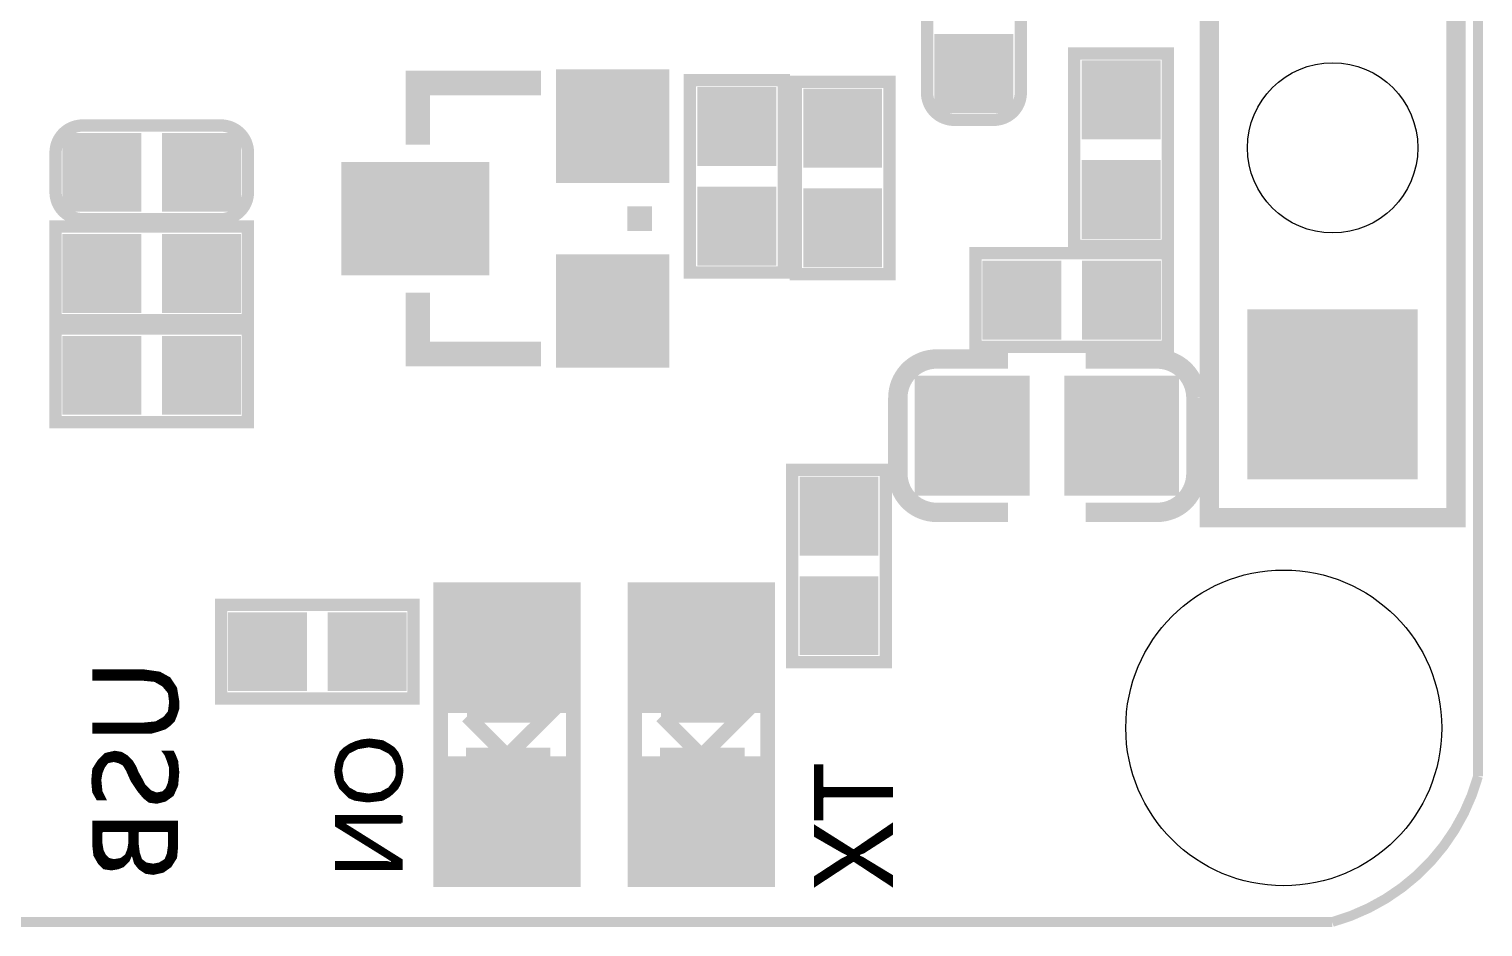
# Model space of a CAD drawing. Extents: x 24.4 to 65.5, y 24 to 66.4.
# Drawn here: x 50.48 to 65.45, y 25.35 to 34.6 of the extents above; entities that cross this region are included whole.
import ezdxf

# ---------------------------------------------------------------- set-up
doc = ezdxf.new("R2010")
doc.units = 0
doc.layers.get('0').update_dxf_attribs({"linetype": 'CONTINUOUS'})
doc.layers.add('SM002028_PHO', color=7, linetype='CONTINUOUS')
doc.layers.add('SSB002029_PHO', color=6, linetype='CONTINUOUS')

# ---------------------------------------------------------------- blocks, each defined once
blk = doc.blocks.new('SQUARE_138')
blk.add_solid([(0.4064, 0.4064), (0.4064, -0.4064), (-0.4064, 0.4064), (-0.4064, -0.4064)])
blk = doc.blocks.new('SQUARE_143')
blk.add_solid([(0.877062, 0.877062), (0.877062, -0.877062), (-0.877062, 0.877062), (-0.877062, -0.877062)])
blk = doc.blocks.new('ROUND_144')
blk.add_circle((0, 0), 0.877)
blk = doc.blocks.new('SQUARE_146')
blk.add_solid([(0.5842, 0.5842), (0.5842, -0.5842), (-0.5842, 0.5842), (-0.5842, -0.5842)])
blk = doc.blocks.new('RECTANGLE_147')
blk.add_solid([(0.762, 0.5842), (0.762, -0.5842), (-0.762, 0.5842), (-0.762, -0.5842)])
blk = doc.blocks.new('ROUND_267')
blk.add_circle((0, 0), 1.627)
blk = doc.blocks.new('SQUARE_268')
blk.add_solid([(0.626998, 0.626998), (0.626998, -0.626998), (-0.626998, 0.626998), (-0.626998, -0.626998)])
blk = doc.blocks.new('RECTANGLE_281')
blk.add_solid([(0.591946, 0.616966), (0.591946, -0.616966), (-0.591946, 0.616966), (-0.591946, -0.616966)])

msp = doc.modelspace()

# ---------------------------------------------------------------- linework, layer by layer
at = {"layer": 'SM002028_PHO', "const_width": 0.1016}
for points in [[(65.39992, 26.900124), (65.39992, 63.90005)], [(26.900124, 25.4), (63.90005, 25.4)]]:
    msp.add_lwpolyline(points, dxfattribs=at)
msp.add_lwpolyline([(63.90005, 25.4, 0.2621721), (65.399984, 26.900104)], format="xyb", dxfattribs=at)
at = {"layer": 'SSB002029_PHO'}
for points, const_width in [([(65.39992, 26.900124), (65.39992, 63.90005)], 0.1016), ([(65.173098, 29.567124), (62.633098, 29.567124), (62.633098, 44.807124), (65.173098, 44.807124), (65.173098, 29.567124)], 0.199898), ([(59.726068, 35.367722), (59.726068, 33.945322)], 0.127), ([(60.691268, 33.945322), (60.691268, 35.367722)], 0.127), ([(62.206632, 34.348166), (61.241432, 34.348166), (61.241432, 32.366966), (62.206632, 32.366966), (62.206632, 34.348166)], 0.127), ([(54.481222, 33.410144), (54.481222, 34.045144), (55.751222, 34.045144)], 0.254), ([(58.249312, 34.073846), (57.284112, 34.073846), (57.284112, 32.092646), (58.249312, 32.092646), (58.249312, 34.073846)], 0.127), ([(59.339226, 34.056828), (58.374026, 34.056828), (58.374026, 32.075628), (59.339226, 32.075628), (59.339226, 34.056828)], 0.127), ([(60.005468, 33.665922), (60.411868, 33.665922)], 0.127), ([(52.452016, 33.606994), (51.029616, 33.606994)], 0.127), ([(50.750216, 33.327594), (50.750216, 32.921194)], 0.127), ([(52.731416, 32.921194), (52.731416, 33.327594)], 0.127), ([(56.767222, 32.775144), (56.767222, 32.521144)], 0.254), ([(51.029616, 32.641794), (52.452016, 32.641794)], 0.127), ([(50.750216, 32.565594), (50.750216, 31.600394), (52.731416, 31.600394), (52.731416, 32.565594), (50.750216, 32.565594)], 0.127), ([(60.225432, 32.290512), (60.225432, 31.325312), (62.206632, 31.325312), (62.206632, 32.290512), (60.225432, 32.290512)], 0.127), ([(54.481222, 31.886144), (54.481222, 31.251144), (55.751222, 31.251144)], 0.254), ([(52.731416, 30.550866), (52.731416, 31.516066), (50.750216, 31.516066), (50.750216, 30.550866), (52.731416, 30.550866)], 0.127), ([(59.825128, 31.201106), (60.55995, 31.201106)], 0.199898), ([(61.36005, 31.201106), (62.095126, 31.201106)], 0.199898), ([(59.425078, 30.021022), (59.425078, 30.801056)], 0.199898), ([(62.494922, 30.801056), (62.494922, 30.021022)], 0.199898), ([(59.301888, 30.05963), (58.336688, 30.05963), (58.336688, 28.07843), (59.301888, 28.07843), (59.301888, 30.05963)], 0.127), ([(60.55995, 29.620972), (59.825128, 29.620972)], 0.199898), ([(62.094872, 29.620972), (61.36005, 29.620972)], 0.199898), ([(56.083454, 28.825444), (56.083454, 25.834594), (54.716426, 25.834594), (54.716426, 28.825444), (56.083454, 28.825444)], 0.150114), ([(58.08345, 28.825444), (58.08345, 25.834594), (56.716422, 25.834594), (56.716422, 28.825444), (58.08345, 28.825444)], 0.150114), ([(52.455064, 28.668726), (52.455064, 27.703526), (54.436264, 27.703526), (54.436264, 28.668726), (52.455064, 28.668726)], 0.127), ([(52.01158, 27.675586), (51.988974, 27.811476), (51.922426, 27.911298), (51.82235, 27.96667), (51.662838, 27.98953), (51.141122, 27.98953), (51.141122, 27.898598), (51.651916, 27.898598), (51.653186, 27.898598), (51.769518, 27.886914), (51.774598, 27.88539), (51.856132, 27.838908), (51.859434, 27.83586), (51.9176, 27.76601), (51.920648, 27.75966), (51.932078, 27.666442), (51.932332, 27.664918), (51.932078, 27.663394), (51.920648, 27.570176), (51.917854, 27.563826), (51.871372, 27.50566), (51.867816, 27.502612), (51.786282, 27.45613), (51.781202, 27.454606), (51.66487, 27.442922), (51.6636, 27.442922), (51.141122, 27.442922), (51.141122, 27.35199), (51.731672, 27.35199), (51.811174, 27.374596), (51.878738, 27.397202), (51.922934, 27.430222), (51.966876, 27.474164), (51.989228, 27.52979), (52.01158, 27.5971), (52.01158, 27.675586)], 0.0254), ([(51.1556, 27.898598), (51.1556, 27.98953)], 0.0254), ([(51.181, 27.898598), (51.181, 27.98953)], 0.0254), ([(51.2064, 27.898598), (51.2064, 27.98953)], 0.0254), ([(51.2318, 27.898598), (51.2318, 27.98953)], 0.0254), ([(51.2572, 27.898598), (51.2572, 27.98953)], 0.0254), ([(51.2826, 27.898598), (51.2826, 27.98953)], 0.0254), ([(51.308, 27.898598), (51.308, 27.98953)], 0.0254), ([(51.3334, 27.898598), (51.3334, 27.98953)], 0.0254), ([(51.3588, 27.898598), (51.3588, 27.98953)], 0.0254), ([(51.3842, 27.898598), (51.3842, 27.98953)], 0.0254), ([(51.4096, 27.898598), (51.4096, 27.98953)], 0.0254), ([(51.435, 27.898598), (51.435, 27.98953)], 0.0254), ([(51.4604, 27.898598), (51.4604, 27.98953)], 0.0254), ([(51.4858, 27.898598), (51.4858, 27.98953)], 0.0254), ([(51.5112, 27.898598), (51.5112, 27.98953)], 0.0254), ([(51.5366, 27.898598), (51.5366, 27.98953)], 0.0254), ([(51.562, 27.898598), (51.562, 27.98953)], 0.0254), ([(51.5874, 27.898598), (51.5874, 27.98953)], 0.0254), ([(51.6128, 27.898598), (51.6128, 27.98953)], 0.0254), ([(51.6382, 27.898598), (51.6382, 27.98953)], 0.0254), ([(51.6636, 27.897582), (51.6636, 27.98953)], 0.0254), ([(51.689, 27.895042), (51.689, 27.985974)], 0.0254), ([(51.7144, 27.892502), (51.7144, 27.982164)], 0.0254), ([(51.7398, 27.889962), (51.7398, 27.978608)], 0.0254), ([(51.7652, 27.887422), (51.7652, 27.975052)], 0.0254), ([(51.7906, 27.876246), (51.7906, 27.971242)], 0.0254), ([(51.816, 27.861768), (51.816, 27.967686)], 0.0254), ([(51.8414, 27.84729), (51.8414, 27.956256)], 0.0254), ([(51.8668, 27.827224), (51.8668, 27.942032)], 0.0254), ([(51.8922, 27.796744), (51.8922, 27.928062)], 0.0254), ([(51.9176, 27.766264), (51.9176, 27.913838)], 0.0254), ([(51.943, 27.450288), (51.943, 27.88031)], 0.0254), ([(51.9684, 27.477974), (51.9684, 27.84221)], 0.0254), ([(51.9938, 27.54376), (51.9938, 27.782266)], 0.0254), ([(51.9176, 27.426158), (51.9176, 27.563572)], 0.0254), ([(54.986428, 27.529536), (55.82158, 27.529536), (55.40248, 27.110436), (54.991, 27.521916)], 0.150114), ([(56.986424, 27.529536), (57.821576, 27.529536), (57.402476, 27.110436), (56.990996, 27.521916)], 0.150114), ([(51.1556, 27.35199), (51.1556, 27.442922)], 0.0254), ([(51.181, 27.35199), (51.181, 27.442922)], 0.0254), ([(51.2064, 27.35199), (51.2064, 27.442922)], 0.0254), ([(51.2318, 27.35199), (51.2318, 27.442922)], 0.0254), ([(51.2572, 27.35199), (51.2572, 27.442922)], 0.0254), ([(51.2826, 27.35199), (51.2826, 27.442922)], 0.0254), ([(51.308, 27.35199), (51.308, 27.442922)], 0.0254), ([(51.3334, 27.35199), (51.3334, 27.442922)], 0.0254), ([(51.3588, 27.35199), (51.3588, 27.442922)], 0.0254), ([(51.3842, 27.35199), (51.3842, 27.442922)], 0.0254), ([(51.4096, 27.35199), (51.4096, 27.442922)], 0.0254), ([(51.435, 27.35199), (51.435, 27.442922)], 0.0254), ([(51.4604, 27.35199), (51.4604, 27.442922)], 0.0254), ([(51.4858, 27.35199), (51.4858, 27.442922)], 0.0254), ([(51.5112, 27.35199), (51.5112, 27.442922)], 0.0254), ([(51.5366, 27.35199), (51.5366, 27.442922)], 0.0254), ([(51.562, 27.35199), (51.562, 27.442922)], 0.0254), ([(51.5874, 27.35199), (51.5874, 27.442922)], 0.0254), ([(51.6128, 27.35199), (51.6128, 27.442922)], 0.0254), ([(51.6382, 27.35199), (51.6382, 27.442922)], 0.0254), ([(51.6636, 27.35199), (51.6636, 27.442922)], 0.0254), ([(51.689, 27.35199), (51.689, 27.445208)], 0.0254), ([(51.7144, 27.35199), (51.7144, 27.447748)], 0.0254), ([(51.7398, 27.354276), (51.7398, 27.450288)], 0.0254), ([(51.7652, 27.361388), (51.7652, 27.452828)], 0.0254), ([(51.7906, 27.368754), (51.7906, 27.45867)], 0.0254), ([(51.816, 27.37612), (51.816, 27.473148)], 0.0254), ([(51.8414, 27.384756), (51.8414, 27.487626)], 0.0254), ([(51.8668, 27.393138), (51.8668, 27.502104)], 0.0254), ([(51.8922, 27.407108), (51.8922, 27.531822)], 0.0254), ([(54.320948, 26.961338), (54.312312, 27.032204), (54.294532, 27.09418), (54.268116, 27.147012), (54.233572, 27.190192), (54.180486, 27.225498), (54.119018, 27.26055), (54.057296, 27.26944), (53.985668, 27.27833), (53.905658, 27.26944), (53.843428, 27.25166), (53.781198, 27.22499), (53.728112, 27.189684), (53.684932, 27.146504), (53.65877, 27.08529), (53.64099, 27.02306), (53.6321, 26.952448), (53.64099, 26.890726), (53.65877, 26.82875), (53.684678, 26.77668), (53.77307, 26.688288), (53.833522, 26.66238), (53.895752, 26.65349), (53.96738, 26.644346), (54.048406, 26.65349), (54.119018, 26.66238), (54.179978, 26.697178), (54.224682, 26.732738), (54.26837, 26.77668), (54.294532, 26.82875), (54.312312, 26.890726), (54.320948, 26.961338)], 0.0254), ([(53.8226, 27.173428), (53.8226, 27.24277)], 0.0254), ([(53.848, 27.186128), (53.848, 27.25293)], 0.0254), ([(53.8734, 27.195272), (53.8734, 27.260296)], 0.0254), ([(53.8988, 27.19959), (53.8988, 27.267662)], 0.0254), ([(53.9242, 27.203654), (53.9242, 27.271472)], 0.0254), ([(53.9496, 27.207972), (53.9496, 27.27452)], 0.0254), ([(53.975, 27.21229), (53.975, 27.277314)], 0.0254), ([(54.0004, 27.20848), (54.0004, 27.276552)], 0.0254), ([(54.0258, 27.204162), (54.0258, 27.273504)], 0.0254), ([(54.0512, 27.200098), (54.0512, 27.270202)], 0.0254), ([(54.0766, 27.19578), (54.0766, 27.266646)], 0.0254), ([(54.102, 27.187652), (54.102, 27.26309)], 0.0254), ([(54.1274, 27.174952), (54.1274, 27.255724)], 0.0254), ([(54.1528, 27.162252), (54.1528, 27.241246)], 0.0254), ([(52.01158, 26.943558), (52.00015, 27.056842), (51.977798, 27.112976), (51.95824, 27.152092), (51.863498, 27.152092), (51.88331, 27.125676), (51.884834, 27.122882), (51.908202, 27.064716), (51.908456, 27.063954), (51.93157, 26.994104), (51.932332, 26.990294), (51.932332, 26.920444), (51.932078, 26.918666), (51.920648, 26.837132), (51.919632, 26.834338), (51.896518, 26.776172), (51.893724, 26.771854), (51.858672, 26.736802), (51.852322, 26.7335), (51.794156, 26.721816), (51.78679, 26.722324), (51.728624, 26.745692), (51.72456, 26.748486), (51.666394, 26.806652), (51.663854, 26.809954), (51.64074, 26.856182), (51.594512, 26.937462), (51.59375, 26.938986), (51.57089, 26.996136), (51.537362, 27.052016), (51.481228, 27.10815), (51.426618, 27.140916), (51.361594, 27.151838), (51.262788, 27.12974), (51.196748, 27.0637), (51.140868, 26.974292), (51.129692, 26.850594), (51.140868, 26.738072), (51.182524, 26.665428), (51.259232, 26.665428), (51.221894, 26.740104), (51.220624, 26.744676), (51.20894, 26.861008), (51.20894, 26.862278), (51.20894, 26.86431), (51.220624, 26.93416), (51.221386, 26.9367), (51.244754, 26.994866), (51.246278, 26.997914), (51.28133, 27.044396), (51.28895, 27.049222), (51.347116, 27.060906), (51.352704, 27.060652), (51.399186, 27.048968), (51.401726, 27.047952), (51.448208, 27.024838), (51.453542, 27.020012), (51.48834, 26.961846), (51.489102, 26.960322), (51.53533, 26.85669), (51.604164, 26.753566), (51.66106, 26.68524), (51.715416, 26.641552), (51.790854, 26.630884), (51.879246, 26.652982), (51.955954, 26.707592), (52.00015, 26.80716), (52.01158, 26.943558)], 0.0254), ([(51.2318, 26.962608), (51.2318, 27.098752)], 0.0254), ([(51.2572, 27.012392), (51.2572, 27.124152)], 0.0254), ([(51.2826, 27.04592), (51.2826, 27.134312)], 0.0254), ([(51.308, 27.053032), (51.308, 27.1399)], 0.0254), ([(51.3334, 27.058112), (51.3334, 27.145488)], 0.0254), ([(51.3588, 27.059128), (51.3588, 27.151076)], 0.0254), ([(51.3842, 27.052778), (51.3842, 27.148028)], 0.0254), ([(51.4096, 27.044142), (51.4096, 27.14371)], 0.0254), ([(51.435, 27.031442), (51.435, 27.135836)], 0.0254), ([(51.4604, 27.008582), (51.4604, 27.120596)], 0.0254), ([(51.4858, 26.966164), (51.4858, 27.103578)], 0.0254), ([(51.8668, 27.147774), (51.8668, 27.152092)], 0.0254), ([(51.8922, 27.104594), (51.8922, 27.152092)], 0.0254), ([(51.9176, 27.036268), (51.9176, 27.152092)], 0.0254), ([(51.943, 26.698448), (51.943, 27.152092)], 0.0254), ([(51.9684, 26.735786), (51.9684, 27.131772)], 0.0254), ([(53.6702, 26.805636), (53.6702, 27.11196)], 0.0254), ([(54.264052, 27.016456), (54.264052, 26.906474), (54.26329, 26.901648), (54.244748, 26.855928), (54.243224, 26.853134), (54.18836, 26.779728), (54.184296, 26.776172), (54.101746, 26.730452), (54.097682, 26.728928), (53.978556, 26.71064), (53.974746, 26.71064), (53.85562, 26.728928), (53.851302, 26.730452), (53.769006, 26.776172), (53.764942, 26.779728), (53.709824, 26.853134), (53.707538, 26.858468), (53.68925, 26.959052), (53.688996, 26.961338), (53.68925, 26.963878), (53.707538, 27.055572), (53.709316, 27.059636), (53.736748, 27.105356), (53.73751, 27.106372), (53.764942, 27.143202), (53.76926, 27.146758), (53.860954, 27.192732), (53.86451, 27.193748), (53.974492, 27.212036), (53.978556, 27.212036), (54.088538, 27.193748), (54.092094, 27.192732), (54.183788, 27.146758), (54.18709, 27.144472), (54.223666, 27.107896), (54.226206, 27.104594), (54.244494, 27.067764), (54.244748, 27.067002), (54.26329, 27.021028), (54.264052, 27.016456)], 0.0254), ([(53.6956, 26.995374), (53.6956, 27.157172)], 0.0254), ([(53.721, 27.079194), (53.721, 27.182572)], 0.0254), ([(53.7464, 27.118564), (53.7464, 27.201876)], 0.0254), ([(53.7718, 27.148028), (53.7718, 27.218894)], 0.0254), ([(53.7972, 27.160728), (53.7972, 27.231848)], 0.0254), ([(54.1782, 27.149552), (54.1782, 27.226768)], 0.0254), ([(54.2036, 27.127962), (54.2036, 27.210004)], 0.0254), ([(54.229, 27.098752), (54.229, 27.19324)], 0.0254), ([(54.2544, 27.043126), (54.2544, 27.16403)], 0.0254), ([(54.2798, 26.799286), (54.2798, 27.123644)], 0.0254), ([(54.976014, 27.120088), (55.845964, 27.120088)], 0.150114), ([(56.97601, 27.120088), (57.84596, 27.120088)], 0.150114), ([(51.1556, 26.712418), (51.1556, 26.997914)], 0.0254), ([(51.181, 26.667968), (51.181, 27.038554)], 0.0254), ([(51.2064, 26.665428), (51.2064, 27.073352)], 0.0254), ([(51.5112, 26.910792), (51.5112, 27.078178)], 0.0254), ([(51.5366, 26.854658), (51.5366, 27.052778)], 0.0254), ([(51.562, 26.816558), (51.562, 27.010868)], 0.0254), ([(51.5874, 26.778458), (51.5874, 26.954734)], 0.0254), ([(51.9938, 26.792936), (51.9938, 27.072844)], 0.0254), ([(53.6448, 26.877264), (53.6448, 27.036522)], 0.0254), ([(54.3052, 26.866342), (54.3052, 27.056588)], 0.0254), ([(59.36234, 26.778204), (58.659014, 26.778204), (58.646314, 26.790904), (58.646314, 27.013154), (58.575448, 27.013154), (58.575448, 26.461466), (58.646314, 26.461466), (58.646314, 26.68397), (58.659014, 26.69667), (59.36234, 26.69667), (59.36234, 26.778204)], 0.0254), ([(58.5978, 26.461466), (58.5978, 27.013154)], 0.0254), ([(58.6232, 26.461466), (58.6232, 27.013154)], 0.0254), ([(51.1302, 26.845006), (51.1302, 26.85669)], 0.0254), ([(51.6128, 26.742898), (51.6128, 26.905204)], 0.0254), ([(51.6382, 26.712418), (51.6382, 26.860754)], 0.0254), ([(51.6636, 26.682954), (51.6636, 26.810716)], 0.0254), ([(51.9176, 26.68016), (51.9176, 26.82875)], 0.0254), ([(53.6956, 26.765758), (53.6956, 26.924254)], 0.0254), ([(53.721, 26.740358), (53.721, 26.838402)], 0.0254), ([(53.7464, 26.714958), (53.7464, 26.804366)], 0.0254), ([(54.2036, 26.715974), (54.2036, 26.800302)], 0.0254), ([(54.229, 26.737056), (54.229, 26.834084)], 0.0254), ([(54.2544, 26.762456), (54.2544, 26.879804)], 0.0254), ([(51.2318, 26.665428), (51.2318, 26.720292)], 0.0254), ([(51.2572, 26.665428), (51.2572, 26.669492)], 0.0254), ([(51.689, 26.662634), (51.689, 26.784046)], 0.0254), ([(51.7144, 26.642314), (51.7144, 26.758646)], 0.0254), ([(51.7398, 26.63825), (51.7398, 26.741374)], 0.0254), ([(51.7652, 26.63444), (51.7652, 26.731214)], 0.0254), ([(51.7906, 26.630884), (51.7906, 26.721562)], 0.0254), ([(51.816, 26.63698), (51.816, 26.726134)], 0.0254), ([(51.8414, 26.64333), (51.8414, 26.731214)], 0.0254), ([(51.8668, 26.64968), (51.8668, 26.74493)], 0.0254), ([(51.8922, 26.662126), (51.8922, 26.77033)], 0.0254), ([(53.7718, 26.689558), (53.7718, 26.774648)], 0.0254), ([(53.7972, 26.677874), (53.7972, 26.760424)], 0.0254), ([(53.8226, 26.666952), (53.8226, 26.746454)], 0.0254), ([(53.848, 26.660348), (53.848, 26.73223)], 0.0254), ([(53.8734, 26.656538), (53.8734, 26.726388)], 0.0254), ([(53.8988, 26.652982), (53.8988, 26.722324)], 0.0254), ([(53.9242, 26.649934), (53.9242, 26.718514)], 0.0254), ([(53.9496, 26.646632), (53.9496, 26.71445)], 0.0254), ([(53.975, 26.645362), (53.975, 26.71064)], 0.0254), ([(54.0004, 26.648156), (54.0004, 26.714196)], 0.0254), ([(54.0258, 26.65095), (54.0258, 26.718006)], 0.0254), ([(54.0512, 26.653744), (54.0512, 26.721816)], 0.0254), ([(54.0766, 26.657046), (54.0766, 26.72588)], 0.0254), ([(54.102, 26.660094), (54.102, 26.730452)], 0.0254), ([(54.1274, 26.666952), (54.1274, 26.744676)], 0.0254), ([(54.1528, 26.68143), (54.1528, 26.7589)], 0.0254), ([(54.1782, 26.696162), (54.1782, 26.77287)], 0.0254), ([(58.6486, 26.691336), (58.6486, 26.783538)], 0.0254), ([(58.674, 26.69667), (58.674, 26.778204)], 0.0254), ([(58.6994, 26.69667), (58.6994, 26.778204)], 0.0254), ([(58.7248, 26.69667), (58.7248, 26.778204)], 0.0254), ([(58.7502, 26.69667), (58.7502, 26.778204)], 0.0254), ([(58.7756, 26.69667), (58.7756, 26.778204)], 0.0254), ([(58.801, 26.69667), (58.801, 26.778204)], 0.0254), ([(58.8264, 26.69667), (58.8264, 26.778204)], 0.0254), ([(58.8518, 26.69667), (58.8518, 26.778204)], 0.0254), ([(58.8772, 26.69667), (58.8772, 26.778204)], 0.0254), ([(58.9026, 26.69667), (58.9026, 26.778204)], 0.0254), ([(58.928, 26.69667), (58.928, 26.778204)], 0.0254), ([(58.9534, 26.69667), (58.9534, 26.778204)], 0.0254), ([(58.9788, 26.69667), (58.9788, 26.778204)], 0.0254), ([(59.0042, 26.69667), (59.0042, 26.778204)], 0.0254), ([(59.0296, 26.69667), (59.0296, 26.778204)], 0.0254), ([(59.055, 26.69667), (59.055, 26.778204)], 0.0254), ([(59.0804, 26.69667), (59.0804, 26.778204)], 0.0254), ([(59.1058, 26.69667), (59.1058, 26.778204)], 0.0254), ([(59.1312, 26.69667), (59.1312, 26.778204)], 0.0254), ([(59.1566, 26.69667), (59.1566, 26.778204)], 0.0254), ([(59.182, 26.69667), (59.182, 26.778204)], 0.0254), ([(59.2074, 26.69667), (59.2074, 26.778204)], 0.0254), ([(59.2328, 26.69667), (59.2328, 26.778204)], 0.0254), ([(59.2582, 26.69667), (59.2582, 26.778204)], 0.0254), ([(59.2836, 26.69667), (59.2836, 26.778204)], 0.0254), ([(59.309, 26.69667), (59.309, 26.778204)], 0.0254), ([(59.3344, 26.69667), (59.3344, 26.778204)], 0.0254), ([(59.3598, 26.69667), (59.3598, 26.778204)], 0.0254), ([(54.312058, 26.490676), (53.641244, 26.490676), (53.641244, 26.391362), (54.166516, 26.065226), (54.16677, 26.065226), (54.193694, 26.047192), (54.21122, 26.038556), (54.218332, 26.027126), (54.218332, 26.017982), (54.202584, 26.005536), (54.167278, 26.014426), (53.641244, 26.014426), (53.641244, 25.948132), (54.312058, 25.948132), (54.312058, 26.038302), (53.777642, 26.373582), (53.731922, 26.401014), (53.725826, 26.411936)], 0.0254), ([(53.6448, 26.389076), (53.6448, 26.490676)], 0.0254), ([(53.6702, 26.373328), (53.6702, 26.490676)], 0.0254), ([(53.6956, 26.35758), (53.6956, 26.490676)], 0.0254), ([(53.721, 26.341832), (53.721, 26.490676)], 0.0254), ([(53.7464, 26.424636), (53.7464, 26.490676)], 0.0254), ([(53.7718, 26.424636), (53.7718, 26.490676)], 0.0254), ([(53.7972, 26.424636), (53.7972, 26.490676)], 0.0254), ([(53.8226, 26.424636), (53.8226, 26.490676)], 0.0254), ([(53.848, 26.424636), (53.848, 26.490676)], 0.0254), ([(53.8734, 26.424636), (53.8734, 26.490676)], 0.0254), ([(53.8988, 26.424636), (53.8988, 26.490676)], 0.0254), ([(53.9242, 26.424636), (53.9242, 26.490676)], 0.0254), ([(53.9496, 26.424636), (53.9496, 26.490676)], 0.0254), ([(53.975, 26.424636), (53.975, 26.490676)], 0.0254), ([(54.0004, 26.424636), (54.0004, 26.490676)], 0.0254), ([(54.0258, 26.424636), (54.0258, 26.490676)], 0.0254), ([(54.0512, 26.424636), (54.0512, 26.490676)], 0.0254), ([(54.0766, 26.424636), (54.0766, 26.490676)], 0.0254), ([(54.102, 26.424636), (54.102, 26.490676)], 0.0254), ([(54.1274, 26.424636), (54.1274, 26.490676)], 0.0254), ([(54.1528, 26.424636), (54.1528, 26.490676)], 0.0254), ([(54.1782, 26.424636), (54.1782, 26.490676)], 0.0254), ([(54.2036, 26.424636), (54.2036, 26.490676)], 0.0254), ([(54.229, 26.424636), (54.229, 26.490676)], 0.0254), ([(54.2544, 26.424636), (54.2544, 26.490676)], 0.0254), ([(54.2798, 26.424636), (54.2798, 26.490676)], 0.0254), ([(54.3052, 26.424636), (54.3052, 26.490676)], 0.0254), ([(54.312058, 26.424636), (54.312058, 26.490676)], 0.0254), ([(51.999896, 26.430732), (51.141122, 26.430732), (51.141122, 26.188162), (51.152552, 26.086816), (51.196748, 26.009092), (51.25085, 25.955244), (51.326034, 25.944322), (51.392582, 25.955498), (51.447192, 25.977342), (51.501548, 26.031698), (51.5239, 26.087578), (51.547776, 26.086308), (51.570382, 26.007314), (51.61407, 25.952704), (51.679856, 25.908762), (51.75631, 25.89784), (51.856132, 25.920192), (51.933348, 25.97531), (51.98872, 26.063702), (51.999896, 26.176478), (51.999896, 26.430732)], 0.0254), ([(51.1556, 26.081228), (51.1556, 26.430732)], 0.0254), ([(51.181, 26.036778), (51.181, 26.430732)], 0.0254), ([(51.2064, 25.99944), (51.2064, 26.430732)], 0.0254), ([(51.2318, 26.3398), (51.2318, 26.430732)], 0.0254), ([(51.2572, 26.3398), (51.2572, 26.430732)], 0.0254), ([(51.2826, 26.3398), (51.2826, 26.430732)], 0.0254), ([(51.308, 26.3398), (51.308, 26.430732)], 0.0254), ([(51.3334, 26.3398), (51.3334, 26.430732)], 0.0254), ([(51.3588, 26.3398), (51.3588, 26.430732)], 0.0254), ([(51.3842, 26.3398), (51.3842, 26.430732)], 0.0254), ([(51.4096, 26.3398), (51.4096, 26.430732)], 0.0254), ([(51.435, 26.3398), (51.435, 26.430732)], 0.0254), ([(51.4604, 26.3398), (51.4604, 26.430732)], 0.0254), ([(51.4858, 26.3398), (51.4858, 26.430732)], 0.0254), ([(51.5112, 26.334212), (51.5112, 26.430732)], 0.0254), ([(51.5366, 26.095452), (51.5366, 26.430732)], 0.0254), ([(51.562, 26.036778), (51.562, 26.430732)], 0.0254), ([(51.5874, 25.985978), (51.5874, 26.430732)], 0.0254), ([(51.6128, 26.3398), (51.6128, 26.430732)], 0.0254), ([(51.6382, 26.3398), (51.6382, 26.430732)], 0.0254), ([(51.6636, 26.3398), (51.6636, 26.430732)], 0.0254), ([(51.689, 26.3398), (51.689, 26.430732)], 0.0254), ([(51.7144, 26.3398), (51.7144, 26.430732)], 0.0254), ([(51.7398, 26.3398), (51.7398, 26.430732)], 0.0254), ([(51.7652, 26.3398), (51.7652, 26.430732)], 0.0254), ([(51.7906, 26.3398), (51.7906, 26.430732)], 0.0254), ([(51.816, 26.3398), (51.816, 26.430732)], 0.0254), ([(51.8414, 26.3398), (51.8414, 26.430732)], 0.0254), ([(51.8668, 26.3398), (51.8668, 26.430732)], 0.0254), ([(51.8922, 26.3398), (51.8922, 26.430732)], 0.0254), ([(51.9176, 26.335228), (51.9176, 26.430732)], 0.0254), ([(51.943, 25.99055), (51.943, 26.430732)], 0.0254), ([(51.9684, 26.03119), (51.9684, 26.430732)], 0.0254), ([(51.9938, 26.114756), (51.9938, 26.430732)], 0.0254), ([(53.725826, 26.411936), (53.738526, 26.424636)], 0.0254), ([(53.738526, 26.424636), (54.312058, 26.424636)], 0.0254), ([(53.7464, 26.326084), (53.7464, 26.392124)], 0.0254), ([(53.7718, 26.310336), (53.7718, 26.376884)], 0.0254), ([(53.7972, 26.294588), (53.7972, 26.361136)], 0.0254), ([(53.8226, 26.27884), (53.8226, 26.345388)], 0.0254), ([(59.36234, 26.4033), (58.976006, 26.13914), (58.962036, 26.138886), (58.575448, 26.38298), (58.575448, 26.28519), (58.84672, 26.128726), (58.910474, 26.096976), (58.917586, 26.085546), (58.910474, 26.074116), (58.846974, 26.042366), (58.575448, 25.86482), (58.575448, 25.777698), (58.962036, 26.031952), (58.975752, 26.031952), (59.36234, 25.777698), (59.36234, 25.875234), (59.069732, 26.053034), (59.027314, 26.074116), (59.020202, 26.085546), (59.024012, 26.094436), (59.03468, 26.105104), (59.03976, 26.108152), (59.07024, 26.118312), (59.36234, 26.306272), (59.36234, 26.4033)], 0.0254), ([(58.5978, 26.272236), (58.5978, 26.36901)], 0.0254), ([(58.6232, 26.257758), (58.6232, 26.353008)], 0.0254), ([(59.2836, 26.255472), (59.2836, 26.349452)], 0.0254), ([(59.309, 26.271982), (59.309, 26.366978)], 0.0254), ([(59.3344, 26.288238), (59.3344, 26.38425)], 0.0254), ([(59.3598, 26.304494), (59.3598, 26.401776)], 0.0254), ([(51.513486, 26.3271), (51.513486, 26.222452), (51.513232, 26.220166), (51.501802, 26.15057), (51.50104, 26.147776), (51.477672, 26.08961), (51.473608, 26.084276), (51.426872, 26.049224), (51.421538, 26.046938), (51.351688, 26.035254), (51.346354, 26.035508), (51.299872, 26.047192), (51.29403, 26.050494), (51.259232, 26.085292), (51.256692, 26.088594), (51.233578, 26.13533), (51.232308, 26.138886), (51.220624, 26.208736), (51.220624, 26.210768), (51.220624, 26.3271), (51.233324, 26.3398), (51.500786, 26.3398), (51.513486, 26.3271)], 0.0254), ([(51.5112, 26.055828), (51.5112, 26.207466)], 0.0254), ([(51.920648, 26.3271), (51.920648, 26.1874), (51.920648, 26.185622), (51.908964, 26.104342), (51.908202, 26.101294), (51.884834, 26.043128), (51.8795, 26.037032), (51.821334, 26.00198), (51.81727, 26.000456), (51.759104, 25.988772), (51.754532, 25.988772), (51.684936, 26.000456), (51.679348, 26.002742), (51.632866, 26.037794), (51.628294, 26.04389), (51.60518, 26.11374), (51.604418, 26.116026), (51.592988, 26.209244), (51.592734, 26.210768), (51.592734, 26.3271), (51.605434, 26.3398), (51.907948, 26.3398), (51.920648, 26.3271)], 0.0254), ([(53.848, 26.263092), (53.848, 26.329386)], 0.0254), ([(53.8734, 26.247344), (53.8734, 26.313384)], 0.0254), ([(53.8988, 26.231596), (53.8988, 26.297382)], 0.0254), ([(53.9242, 26.215848), (53.9242, 26.281634)], 0.0254), ([(53.9496, 26.199846), (53.9496, 26.265632)], 0.0254), ([(53.975, 26.184098), (53.975, 26.24963)], 0.0254), ([(54.0004, 26.16835), (54.0004, 26.233882)], 0.0254), ([(54.0258, 26.152602), (54.0258, 26.21788)], 0.0254), ([(54.0512, 26.136854), (54.0512, 26.201878)], 0.0254), ([(58.6486, 26.243026), (58.6486, 26.337006)], 0.0254), ([(58.674, 26.228294), (58.674, 26.32075)], 0.0254), ([(58.6994, 26.213816), (58.6994, 26.304748)], 0.0254), ([(58.7248, 26.199084), (58.7248, 26.288746)], 0.0254), ([(58.7502, 26.184352), (58.7502, 26.272744)], 0.0254), ([(58.7756, 26.169874), (58.7756, 26.256742)], 0.0254), ([(58.801, 26.155142), (58.801, 26.24074)], 0.0254), ([(58.8264, 26.14041), (58.8264, 26.224484)], 0.0254), ([(58.8518, 26.126186), (58.8518, 26.208482)], 0.0254), ([(58.8772, 26.113486), (58.8772, 26.19248)], 0.0254), ([(59.055, 26.113232), (59.055, 26.193242)], 0.0254), ([(59.0804, 26.124916), (59.0804, 26.210514)], 0.0254), ([(59.1058, 26.141172), (59.1058, 26.227786)], 0.0254), ([(59.1312, 26.157682), (59.1312, 26.245312)], 0.0254), ([(59.1566, 26.173938), (59.1566, 26.262584)], 0.0254), ([(59.182, 26.190194), (59.182, 26.28011)], 0.0254), ([(59.2074, 26.206704), (59.2074, 26.297382)], 0.0254), ([(59.2328, 26.22296), (59.2328, 26.314908)], 0.0254), ([(59.2582, 26.239216), (59.2582, 26.33218)], 0.0254), ([(51.2318, 25.97404), (51.2318, 26.141934)], 0.0254), ([(51.2572, 25.954228), (51.2572, 26.087832)], 0.0254), ([(51.2826, 25.950672), (51.2826, 26.061924)], 0.0254), ([(51.308, 25.946862), (51.308, 26.04516)], 0.0254), ([(51.4096, 25.962356), (51.4096, 26.044906)], 0.0254), ([(51.435, 25.972516), (51.435, 26.05532)], 0.0254), ([(51.4604, 25.99055), (51.4604, 26.07437)], 0.0254), ([(51.4858, 26.01595), (51.4858, 26.10993)], 0.0254), ([(51.6128, 25.954228), (51.6128, 26.090372)], 0.0254), ([(51.8922, 25.945846), (51.8922, 26.061416)], 0.0254), ([(51.9176, 25.96388), (51.9176, 26.165048)], 0.0254), ([(54.0766, 26.121106), (54.0766, 26.185876)], 0.0254), ([(54.102, 26.105358), (54.102, 26.170128)], 0.0254), ([(54.1274, 26.08961), (54.1274, 26.154126)], 0.0254), ([(54.1528, 26.073862), (54.1528, 26.138124)], 0.0254), ([(54.1782, 26.057606), (54.1782, 26.122376)], 0.0254), ([(54.2036, 26.042366), (54.2036, 26.106374)], 0.0254), ([(54.229, 25.948132), (54.229, 26.090372)], 0.0254), ([(54.2544, 25.948132), (54.2544, 26.07437)], 0.0254), ([(54.2798, 25.948132), (54.2798, 26.058622)], 0.0254), ([(54.3052, 25.948132), (54.3052, 26.04262)], 0.0254), ([(58.8518, 25.959562), (58.8518, 26.044906)], 0.0254), ([(58.8772, 25.976326), (58.8772, 26.057606)], 0.0254), ([(58.9026, 26.100786), (58.9026, 26.176478)], 0.0254), ([(58.9026, 25.99309), (58.9026, 26.070306)], 0.0254), ([(58.928, 26.0096), (58.928, 26.160476)], 0.0254), ([(58.9534, 26.026364), (58.9534, 26.144474)], 0.0254), ([(58.9788, 26.030174), (58.9788, 26.140918)], 0.0254), ([(59.0042, 26.01341), (59.0042, 26.158444)], 0.0254), ([(59.0296, 26.100024), (59.0296, 26.175716)], 0.0254), ([(59.0296, 25.996646), (59.0296, 26.0731)], 0.0254), ([(59.055, 25.979882), (59.055, 26.0604)], 0.0254), ([(59.0804, 25.963118), (59.0804, 26.04643)], 0.0254), ([(51.3334, 25.945592), (51.3334, 26.03881)], 0.0254), ([(51.3588, 25.94991), (51.3588, 26.036524)], 0.0254), ([(51.3842, 25.953974), (51.3842, 26.040842)], 0.0254), ([(51.6382, 25.936702), (51.6382, 26.03373)], 0.0254), ([(51.6636, 25.919684), (51.6636, 26.01468)], 0.0254), ([(51.689, 25.907492), (51.689, 25.999694)], 0.0254), ([(51.7144, 25.903936), (51.7144, 25.995376)], 0.0254), ([(51.7398, 25.900126), (51.7398, 25.991312)], 0.0254), ([(51.7652, 25.899872), (51.7652, 25.990042)], 0.0254), ([(51.7906, 25.90546), (51.7906, 25.995122)], 0.0254), ([(51.816, 25.911048), (51.816, 26.000202)], 0.0254), ([(51.8414, 25.91689), (51.8414, 26.014172)], 0.0254), ([(51.8668, 25.927812), (51.8668, 26.029412)], 0.0254), ([(53.6448, 25.948132), (53.6448, 26.014426)], 0.0254), ([(53.6702, 25.948132), (53.6702, 26.014426)], 0.0254), ([(53.6956, 25.948132), (53.6956, 26.014426)], 0.0254), ([(53.721, 25.948132), (53.721, 26.014426)], 0.0254), ([(53.7464, 25.948132), (53.7464, 26.014426)], 0.0254), ([(53.7718, 25.948132), (53.7718, 26.014426)], 0.0254), ([(53.7972, 25.948132), (53.7972, 26.014426)], 0.0254), ([(53.8226, 25.948132), (53.8226, 26.014426)], 0.0254), ([(53.848, 25.948132), (53.848, 26.014426)], 0.0254), ([(53.8734, 25.948132), (53.8734, 26.014426)], 0.0254), ([(53.8988, 25.948132), (53.8988, 26.014426)], 0.0254), ([(53.9242, 25.948132), (53.9242, 26.014426)], 0.0254), ([(53.9496, 25.948132), (53.9496, 26.014426)], 0.0254), ([(53.975, 25.948132), (53.975, 26.014426)], 0.0254), ([(54.0004, 25.948132), (54.0004, 26.014426)], 0.0254), ([(54.0258, 25.948132), (54.0258, 26.014426)], 0.0254), ([(54.0512, 25.948132), (54.0512, 26.014426)], 0.0254), ([(54.0766, 25.948132), (54.0766, 26.014426)], 0.0254), ([(54.102, 25.948132), (54.102, 26.014426)], 0.0254), ([(54.1274, 25.948132), (54.1274, 26.014426)], 0.0254), ([(54.1528, 25.948132), (54.1528, 26.014426)], 0.0254), ([(54.1782, 25.948132), (54.1782, 26.011632)], 0.0254), ([(54.2036, 25.948132), (54.2036, 26.005282)], 0.0254), ([(58.6232, 25.809194), (58.6232, 25.896062)], 0.0254), ([(58.6486, 25.825958), (58.6486, 25.912572)], 0.0254), ([(58.674, 25.842468), (58.674, 25.929336)], 0.0254), ([(58.6994, 25.859232), (58.6994, 25.945846)], 0.0254), ([(58.7248, 25.875996), (58.7248, 25.96261)], 0.0254), ([(58.7502, 25.89276), (58.7502, 25.97912)], 0.0254), ([(58.7756, 25.909524), (58.7756, 25.99563)], 0.0254), ([(58.801, 25.926034), (58.801, 26.012394)], 0.0254), ([(58.8264, 25.942798), (58.8264, 26.028904)], 0.0254), ([(59.1058, 25.946608), (59.1058, 26.030936)], 0.0254), ([(59.1312, 25.929844), (59.1312, 26.015696)], 0.0254), ([(59.1566, 25.91308), (59.1566, 26.000202)], 0.0254), ([(59.182, 25.896316), (59.182, 25.984708)], 0.0254), ([(59.2074, 25.879552), (59.2074, 25.969468)], 0.0254), ([(59.2328, 25.863042), (59.2328, 25.953974)], 0.0254), ([(59.2582, 25.846278), (59.2582, 25.93848)], 0.0254), ([(59.2836, 25.829514), (59.2836, 25.922986)], 0.0254), ([(59.309, 25.81275), (59.309, 25.907746)], 0.0254), ([(59.3344, 25.79624), (59.3344, 25.892252)], 0.0254), ([(58.5978, 25.79243), (58.5978, 25.879552)], 0.0254), ([(59.3598, 25.779476), (59.3598, 25.876758)], 0.0254), ([(26.900124, 25.4), (63.90005, 25.4)], 0.1016)]:
    msp.add_lwpolyline(points, dxfattribs=dict(at, const_width=const_width))
for points, const_width in [([(59.726068, 33.945322, 0.4142136), (60.005468, 33.665922)], 0.127), ([(60.411868, 33.665922, 0.4142136), (60.691268, 33.945322)], 0.127), ([(51.029616, 33.606994, 0.4142136), (50.750216, 33.327594)], 0.127), ([(52.731416, 33.327594, 0.4142136), (52.452016, 33.606994)], 0.127), ([(50.750216, 32.921194, 0.4142136), (51.029616, 32.641794)], 0.127), ([(52.452016, 32.641794, 0.4142136), (52.731416, 32.921194)], 0.127), ([(59.825128, 31.201106, 0.4142136), (59.425078, 30.801056)], 0.199898), ([(62.494922, 30.801056, 0.4131014), (62.095126, 31.201106)], 0.199898), ([(59.425078, 30.021022, 0.4142136), (59.825128, 29.620972)], 0.199898), ([(62.094872, 29.620972, 0.4142136), (62.494922, 30.021022)], 0.199898), ([(63.90005, 25.4, 0.2621721), (65.399984, 26.900104)], 0.1016)]:
    msp.add_lwpolyline(points, format="xyb", dxfattribs=dict(at, const_width=const_width))

# ---------------------------------------------------------------- block references
at = {"layer": 'SM002028_PHO'}
for name, p in [('SQUARE_138', (60.208668, 34.143442)), ('SQUARE_146', (56.487822, 33.600644)), ('SQUARE_138', (61.724032, 33.870646)), ('ROUND_144', (63.903098, 33.377124)), ('SQUARE_138', (57.766712, 33.596326)), ('SQUARE_138', (58.856626, 33.579308)), ('SQUARE_138', (51.227736, 33.124394)), ('SQUARE_138', (52.253896, 33.124394)), ('SQUARE_138', (61.724032, 32.844486)), ('RECTANGLE_147', (54.455822, 32.648144)), ('SQUARE_138', (57.766712, 32.570166)), ('SQUARE_138', (58.856626, 32.553148)), ('SQUARE_138', (51.227736, 32.082994)), ('SQUARE_138', (52.253896, 32.082994)), ('SQUARE_146', (56.487822, 31.695644)), ('SQUARE_138', (60.702952, 31.807912)), ('SQUARE_138', (61.729112, 31.807912)), ('SQUARE_143', (63.903098, 30.837124)), ('SQUARE_138', (51.227736, 31.033466)), ('SQUARE_138', (52.253896, 31.033466)), ('RECTANGLE_281', (60.189872, 30.410912)), ('RECTANGLE_281', (61.730128, 30.410912)), ('SQUARE_138', (58.819288, 29.58211)), ('SQUARE_138', (58.819288, 28.55595)), ('ROUND_267', (63.399924, 27.399996)), ('SQUARE_268', (55.39994, 28.18003)), ('SQUARE_268', (57.399936, 28.18003)), ('SQUARE_138', (52.932584, 28.186126)), ('SQUARE_138', (53.958744, 28.186126)), ('SQUARE_268', (55.39994, 26.480008)), ('SQUARE_268', (57.399936, 26.480008))]:
    msp.add_blockref(name, p, dxfattribs=at)

doc.saveas('drawing.dxf')
